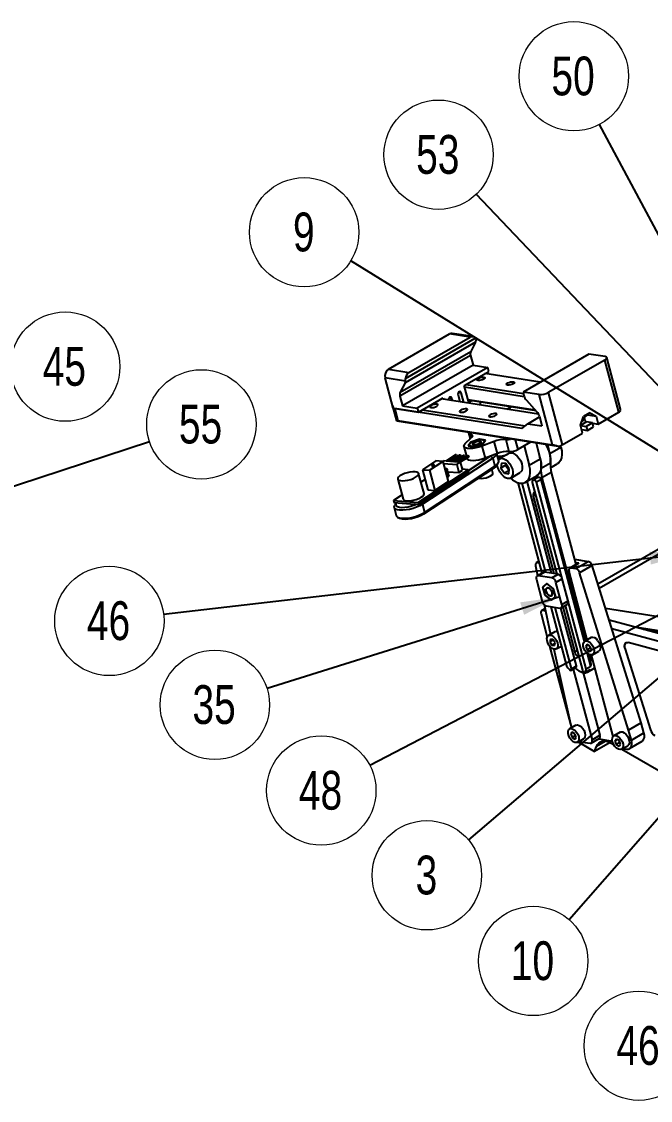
# Model space of a CAD drawing. Header units: millimetres. Extents: x 2 to 418, y 2 to 295.
# Drawn here: x 285.1 to 341.9, y 58 to 155.4 of the extents above; entities that cross this region are included whole.
import ezdxf

# ---------------------------------------------------------------- set-up
doc = ezdxf.new("R2010")
doc.units = ezdxf.units.MM
doc.styles.add('SLDTEXTSTYLE0', font='TXT', dxfattribs={"width": 0.75})
doc.dimstyles.new('SLDDIMSTYLE0', dxfattribs={"dimtxt": 0.18, "dimasz": 0.762, "dimexe": 0, "dimexo": 0.0625, "dimgap": 0, "dimtad": 0, "dimtih": 1, "dimtoh": 1, "dimdec": 0, "dimrnd": 1e-09, "dimzin": 0, "dimdsep": 46, "dimtxsty": 'Standard', "dimblk1": 'DOT', "dimblk2": 'DOT', "dimsah": 1, "dimcen": 0.09, "dimadec": 0, "dimazin": 0, "dimtfac": 0.762, "dimtdec": 0, "dimtofl": 0, "dimtmove": 0, "dimatfit": 3, "dimldrblk": 'DOT', "dimfxl": 1, "dimfrac": 2, "dimtolj": 1, "dimtzin": 0, "dimarcsym": 0})
doc.dimstyles.new('SLDDIMSTYLE1', dxfattribs={"dimtxt": 0.18, "dimasz": 3.556, "dimexe": 0, "dimexo": 0.0625, "dimgap": 0, "dimtad": 0, "dimtih": 1, "dimtoh": 1, "dimdec": 0, "dimrnd": 1e-09, "dimzin": 0, "dimdsep": 46, "dimtxsty": 'Standard', "dimsah": 1, "dimcen": 0.09, "dimadec": 0, "dimazin": 0, "dimtfac": 3.556, "dimtdec": 0, "dimtofl": 0, "dimtmove": 0, "dimatfit": 3, "dimfxl": 1, "dimfrac": 2, "dimtolj": 1, "dimtzin": 0, "dimarcsym": 0})

# ---------------------------------------------------------------- blocks, each defined once
blk = doc.blocks.new('SW_NOTE_44')
at = {"color": 0, "linetype": 'Continuous', "lineweight": 0}
blk.add_circle((4.467, 2.087), 4.931, dxfattribs=at)
at = {"color": 0, "linetype": 'Continuous', "lineweight": 0, "insert": (4.397, 3.864), "char_height": 3.5, "attachment_point": 2, "style": 'SLDTEXTSTYLE0'}
blk.add_mtext('45', dxfattribs=at)
blk = doc.blocks.new('SW_NOTE_45')
at = {"color": 0, "linetype": 'Continuous', "lineweight": 0}
blk.add_circle((4.685, 1.538), 4.931, dxfattribs=at)
at = {"color": 0, "linetype": 'Continuous', "lineweight": 0, "insert": (4.614, 3.315), "char_height": 3.5, "attachment_point": 2, "style": 'SLDTEXTSTYLE0'}
blk.add_mtext('55', dxfattribs=at)
blk = doc.blocks.new('SW_NOTE_51')
at = {"color": 0, "linetype": 'Continuous', "lineweight": 0}
blk.add_circle((-2.324, 4.349), 4.931, dxfattribs=at)
at = {"color": 0, "linetype": 'Continuous', "lineweight": 0, "insert": (-2.394, 6.125), "char_height": 3.5, "attachment_point": 2, "style": 'SLDTEXTSTYLE0'}
blk.add_mtext('50', dxfattribs=at)
blk = doc.blocks.new('SW_NOTE_53')
at = {"color": 0, "linetype": 'Continuous', "lineweight": 0}
blk.add_circle((-3.397, 3.574), 4.931, dxfattribs=at)
at = {"color": 0, "linetype": 'Continuous', "lineweight": 0, "insert": (-3.467, 5.351), "char_height": 3.5, "attachment_point": 2, "style": 'SLDTEXTSTYLE0'}
blk.add_mtext('53', dxfattribs=at)
blk = doc.blocks.new('SW_NOTE_54')
at = {"color": 0, "linetype": 'Continuous', "lineweight": 0}
blk.add_circle((-3.752, -3.199), 4.931, dxfattribs=at)
at = {"color": 0, "linetype": 'Continuous', "lineweight": 0, "insert": (-3.788, -1.422), "char_height": 3.5, "attachment_point": 2, "style": 'SLDTEXTSTYLE0'}
blk.add_mtext('3', dxfattribs=at)
blk = doc.blocks.new('SW_NOTE_55')
at = {"color": 0, "linetype": 'Continuous', "lineweight": 0}
blk.add_circle((-4.376, -2.273), 4.931, dxfattribs=at)
at = {"color": 0, "linetype": 'Continuous', "lineweight": 0, "insert": (-4.446, -0.496), "char_height": 3.5, "attachment_point": 2, "style": 'SLDTEXTSTYLE0'}
blk.add_mtext('48', dxfattribs=at)
blk = doc.blocks.new('SW_NOTE_59')
at = {"color": 0, "linetype": 'Continuous', "lineweight": 0}
blk.add_circle((-4.195, 2.592), 4.931, dxfattribs=at)
at = {"color": 0, "linetype": 'Continuous', "lineweight": 0, "insert": (-4.23, 4.368), "char_height": 3.5, "attachment_point": 2, "style": 'SLDTEXTSTYLE0'}
blk.add_mtext('9', dxfattribs=at)
blk = doc.blocks.new('_Dot')
at = {"color": 0, "linetype": 'ByBlock', "lineweight": -2}
blk.add_line((-0.5, 0), (-1, 0), dxfattribs=at)
at = {"color": 0, "linetype": 'ByBlock', "const_width": 0.5}
blk.add_lwpolyline([(-0.25, 0, 1), (0.25, 0, 1)], format="xyb", close=True, dxfattribs=at)
blk = doc.blocks.new('SW_NOTE_60')
at = {"color": 0, "linetype": 'Continuous', "lineweight": 0}
blk.add_circle((-4.898, -0.569), 4.931, dxfattribs=at)
at = {"color": 0, "linetype": 'Continuous', "lineweight": 0, "insert": (-4.968, 1.207), "char_height": 3.5, "attachment_point": 2, "style": 'SLDTEXTSTYLE0'}
blk.add_mtext('46', dxfattribs=at)
blk = doc.blocks.new('SW_NOTE_61')
at = {"color": 0, "linetype": 'Continuous', "lineweight": 0}
blk.add_circle((-3.247, -3.71), 4.931, dxfattribs=at)
at = {"color": 0, "linetype": 'Continuous', "lineweight": 0, "insert": (-3.318, -1.934), "char_height": 3.5, "attachment_point": 2, "style": 'SLDTEXTSTYLE0'}
blk.add_mtext('10', dxfattribs=at)
blk = doc.blocks.new('SW_NOTE_64')
at = {"color": 0, "linetype": 'Continuous', "lineweight": 0}
blk.add_circle((-3.493, -3.48), 4.931, dxfattribs=at)
at = {"color": 0, "linetype": 'Continuous', "lineweight": 0, "insert": (-3.563, -1.704), "char_height": 3.5, "attachment_point": 2, "style": 'SLDTEXTSTYLE0'}
blk.add_mtext('46', dxfattribs=at)
blk = doc.blocks.new('SW_NOTE_68')
at = {"color": 0, "linetype": 'Continuous', "lineweight": 0}
blk.add_circle((-4.705, -1.475), 4.931, dxfattribs=at)
at = {"color": 0, "linetype": 'Continuous', "lineweight": 0, "insert": (-4.775, 0.302), "char_height": 3.5, "attachment_point": 2, "style": 'SLDTEXTSTYLE0'}
blk.add_mtext('35', dxfattribs=at)

msp = doc.modelspace()

# ---------------------------------------------------------------- linework, layer by layer
at = {"color": 7, "linetype": 'Continuous', "lineweight": 25}
for p, q in [((318.212, 124.012), (323.728, 127.196)), ((319.772, 123.178), (326.059, 126.808)), ((320.073, 123.72), (325.588, 126.904)), ((325.588, 126.904), (323.728, 127.196)), ((325.826, 126.952), (323.966, 127.244)), ((319.276, 121.948), (325.64, 125.622)), ((326.083, 126.463), (319.719, 122.79)), ((326.083, 126.463), (325.64, 125.622)), ((325.626, 125.255), (319.262, 121.582)), ((325.626, 125.255), (325.856, 124.393)), ((336.299, 125.378), (330.359, 121.949)), ((337.735, 124.841), (332.644, 121.902)), ((337.761, 125.149), (336.299, 125.378)), ((338.993, 120.125), (337.735, 124.841)), ((339.156, 120.409), (337.916, 125.058)), ((318.212, 124.012), (320.073, 123.72)), ((325.856, 124.393), (319.492, 120.719)), ((327.185, 124.184), (320.821, 120.51)), ((325.054, 122.535), (327.282, 123.821)), ((325.856, 124.393), (327.185, 124.184)), ((331.897, 122.837), (326.928, 123.617)), ((327.282, 123.821), (327.185, 124.184)), ((318.659, 120.502), (317.933, 123.223)), ((319.758, 122.936), (317.933, 123.223)), ((319.719, 122.79), (319.276, 121.948)), ((325.231, 122.637), (330.392, 121.827)), ((324.499, 121.712), (324.672, 121.064)), ((325.012, 121.01), (324.782, 121.876)), ((325.461, 121.012), (325.054, 122.535)), ((330.475, 121.537), (325.095, 122.381)), ((331.821, 121.72), (330.359, 121.949)), ((330.359, 121.949), (330.444, 121.63)), ((333.03, 117.185), (331.821, 121.72)), ((332.644, 121.902), (333.901, 117.186)), ((318.584, 120.781), (318.582, 120.774)), ((318.582, 120.774), (318.586, 120.773)), ((319.262, 121.582), (319.492, 120.719)), ((319.492, 120.719), (320.821, 120.51)), ((320.918, 120.147), (323.145, 121.433)), ((331.761, 119.951), (322.968, 121.331)), ((323.145, 121.433), (323.181, 121.298)), ((323.99, 121.171), (323.933, 121.386)), ((325.386, 121.293), (331.459, 120.339)), ((331.532, 120.258), (325.405, 121.22)), ((325.732, 121.168), (325.461, 121.012)), ((330.663, 121.227), (331.614, 120.167)), ((318.6, 120.669), (318.952, 119.351)), ((318.659, 120.502), (320.918, 120.147)), ((318.786, 120.464), (319.076, 119.376)), ((330.251, 118.664), (318.786, 120.464)), ((320.821, 120.51), (320.918, 120.147)), ((321.271, 120.351), (330.541, 118.896)), ((328.923, 120.396), (329.292, 120.61)), ((331.833, 119.764), (332.063, 118.901)), ((335.546, 118.973), (335.826, 119.762)), ((336.391, 120.089), (335.826, 119.762)), ((335.922, 119.691), (336.391, 120.089)), ((336.182, 119.911), (336.961, 119.789)), ((336.391, 120.089), (336.961, 119.789)), ((336.961, 119.789), (337.154, 119.064)), ((337.154, 119.064), (338.993, 120.125)), ((333.517, 117.039), (318.969, 119.323)), ((319.076, 119.376), (333.03, 117.185)), ((330.251, 118.664), (330.796, 119.1)), ((330.796, 119.1), (331.848, 119.707)), ((330.796, 119.1), (332.063, 118.901)), ((335.74, 118.247), (335.546, 118.973)), ((335.556, 118.935), (336.067, 118.855)), ((335.92, 119.467), (335.899, 119.546)), ((336.633, 119.182), (336.067, 118.855)), ((336.067, 118.855), (336.164, 118.492)), ((336.633, 119.182), (336.102, 119.265)), ((336.164, 118.492), (336.73, 118.819)), ((336.73, 118.819), (336.633, 119.182)), ((336.643, 119.144), (337.154, 119.064)), ((325.151, 117.304), (325.689, 117.827)), ((325.434, 118.27), (325.58, 117.721)), ((333.901, 117.186), (335.74, 118.247)), ((335.653, 118.572), (336.164, 118.492)), ((325.035, 117.048), (325.272, 116.158)), ((325.642, 117.444), (325.409, 117.107)), ((325.409, 117.107), (325.961, 117.02)), ((325.431, 117.114), (325.657, 117.442)), ((325.968, 117.03), (325.431, 117.114)), ((325.434, 117.103), (325.431, 117.114)), ((326.427, 117.695), (325.642, 117.444)), ((325.646, 117.427), (325.642, 117.444)), ((325.657, 117.442), (326.421, 117.685)), ((325.961, 117.02), (326.747, 117.271)), ((326.731, 117.273), (325.968, 117.03)), ((325.97, 117.023), (325.968, 117.03)), ((326.421, 117.685), (326.958, 117.601)), ((326.98, 117.608), (326.427, 117.695)), ((326.43, 117.684), (326.427, 117.695)), ((327.761, 117.502), (326.646, 117.07)), ((326.646, 117.07), (326.936, 115.981)), ((326.958, 117.601), (326.731, 117.273)), ((326.733, 117.267), (326.731, 117.273)), ((326.747, 117.271), (326.98, 117.608)), ((326.962, 117.583), (326.958, 117.601)), ((328.051, 116.413), (327.761, 117.502)), ((328.804, 117.675), (329.094, 116.587)), ((331.029, 117.429), (329.892, 116.773)), ((330.458, 117.099), (330.925, 115.345)), ((331.533, 117.35), (331.915, 115.917)), ((332.792, 116.423), (332.589, 117.184)), ((332.792, 116.423), (333.782, 116.995)), ((333.75, 117.113), (333.782, 116.995)), ((327.634, 115.996), (321.288, 111.828)), ((324.267, 116.314), (323.379, 115.73)), ((324.341, 116.308), (323.452, 115.724)), ((324.365, 116.217), (323.596, 115.712)), ((324.634, 116.283), (323.746, 115.699)), ((324.708, 116.277), (323.819, 115.693)), ((324.732, 116.186), (323.963, 115.681)), ((325.001, 116.252), (324.113, 115.669)), ((325.075, 116.246), (324.186, 115.663)), ((324.267, 116.314), (324.341, 116.308)), ((325.099, 116.155), (324.33, 115.65)), ((324.341, 116.308), (324.365, 116.217)), ((325.267, 116.177), (324.451, 115.64)), ((325.368, 116.221), (324.48, 115.638)), ((325.442, 116.215), (324.553, 115.632)), ((324.634, 116.283), (324.708, 116.277)), ((325.466, 116.125), (324.697, 115.62)), ((324.708, 116.277), (324.732, 116.186)), ((325.001, 116.252), (325.075, 116.246)), ((325.075, 116.246), (325.099, 116.155)), ((325.309, 116.021), (325.325, 115.96)), ((325.368, 116.221), (325.442, 116.215)), ((325.429, 114.87), (327.389, 116.157)), ((325.442, 116.215), (325.466, 116.125)), ((328.051, 116.413), (326.936, 115.981)), ((327.634, 115.996), (327.827, 115.27)), ((328.176, 115.749), (328.003, 116.395)), ((328.226, 115.917), (328.16, 116.165)), ((329.096, 116.42), (328.248, 115.93)), ((330.925, 115.345), (331.915, 115.917)), ((320.916, 111.994), (325.409, 114.945)), ((322.498, 115.74), (321.292, 114.948)), ((321.292, 114.948), (321.776, 113.134)), ((321.292, 114.948), (321.923, 114.895)), ((327.729, 115.101), (321.383, 110.933)), ((321.481, 111.102), (327.827, 115.27)), ((321.923, 114.895), (323.129, 115.687)), ((321.923, 114.895), (322.407, 113.081)), ((322.14, 115.374), (322.188, 115.193)), ((322.367, 115.241), (322.319, 115.422)), ((323.129, 115.687), (322.498, 115.74)), ((323.129, 115.687), (323.613, 113.873)), ((323.232, 115.743), (323.132, 115.677)), ((323.176, 115.512), (324.383, 115.411)), ((323.379, 115.73), (323.232, 115.743)), ((323.467, 114.855), (323.37, 114.784)), ((323.746, 115.699), (323.452, 115.724)), ((323.666, 114.428), (323.521, 114.972)), ((324.113, 115.669), (323.819, 115.693)), ((324.48, 115.638), (324.186, 115.663)), ((324.383, 115.411), (324.7, 115.619)), ((324.383, 115.411), (324.576, 114.686)), ((324.7, 115.619), (324.553, 115.632)), ((324.576, 114.686), (324.893, 114.894)), ((324.7, 115.619), (324.893, 114.894)), ((325.409, 114.945), (324.868, 114.99)), ((325.409, 114.945), (325.458, 114.763)), ((327.644, 114.636), (327.551, 114.984)), ((327.827, 115.27), (327.729, 115.101)), ((327.985, 115.333), (328.123, 115.538)), ((328.424, 115.538), (328.371, 115.101)), ((328.795, 115.346), (328.371, 115.101)), ((328.371, 115.101), (328.695, 114.627)), ((328.801, 115.501), (328.424, 115.538)), ((329.105, 114.864), (328.695, 114.627)), ((328.812, 115.485), (328.795, 115.346)), ((328.795, 115.346), (329.108, 114.888)), ((329.125, 115.027), (328.801, 115.501)), ((329.072, 114.59), (329.125, 115.027)), ((331.997, 115.073), (332.846, 115.563)), ((332.839, 115.117), (333.453, 115.471)), ((319.07, 114.11), (319.554, 112.296)), ((321.429, 112.796), (320.945, 114.61)), ((320.965, 111.812), (325.458, 114.763)), ((321.529, 114.059), (321.157, 113.815)), ((323.612, 114.311), (323.515, 114.239)), ((323.575, 114.769), (324.576, 114.686)), ((328.695, 114.627), (329.072, 114.59)), ((329.248, 114.198), (330.096, 114.688)), ((330.596, 113.822), (331.586, 114.393)), ((332.944, 105.604), (330.731, 113.9)), ((331.319, 114.01), (331.229, 113.958)), ((331.763, 114.269), (331.339, 114.024)), ((331.996, 114.075), (331.572, 113.83)), ((335.896, 99.449), (331.996, 114.075)), ((332.914, 114.711), (332.065, 114.221)), ((332.065, 114.221), (335.989, 99.507)), ((332.914, 114.711), (335.131, 106.396)), ((321.776, 113.134), (322.407, 113.081)), ((322.407, 113.081), (323.613, 113.873)), ((329.89, 113.787), (332.069, 105.615)), ((332.433, 105.684), (330.287, 113.73)), ((331.196, 113.806), (333.403, 105.531)), ((336.064, 96.983), (331.572, 113.83)), ((319.448, 112.693), (318.67, 112.182)), ((318.67, 112.182), (320.916, 111.994)), ((318.67, 112.182), (318.719, 112.001)), ((318.719, 112.001), (320.965, 111.812)), ((318.928, 111.949), (318.79, 111.744)), ((320.916, 111.994), (320.965, 111.812)), ((331.282, 112.551), (333.143, 105.572)), ((318.737, 111.533), (318.931, 110.808)), ((321.288, 111.828), (321.481, 111.102)), ((321.383, 110.933), (321.481, 111.102)), ((319.081, 110.651), (319.303, 110.542)), ((337.117, 104.642), (347.327, 110.536)), ((337.233, 104.27), (346.52, 109.631)), ((331.485, 106.27), (331.68, 105.39)), ((331.784, 106.683), (331.556, 106.552)), ((331.66, 106.568), (331.822, 106.543)), ((335.286, 106.485), (334.579, 106.077)), ((335.39, 106.502), (334.682, 106.093)), ((334.682, 106.093), (335.114, 106.026)), ((335.004, 106.874), (336.245, 106.679)), ((335.39, 106.502), (335.091, 106.549)), ((335.114, 106.026), (336.245, 106.679)), ((336.601, 106.298), (335.47, 105.645)), ((341.021, 92.113), (336.601, 106.298)), ((332.197, 105.688), (331.631, 105.362)), ((332.3, 105.705), (331.734, 105.378)), ((332.97, 105.184), (331.734, 105.378)), ((333.536, 105.511), (332.3, 105.705)), ((332.97, 105.184), (333.536, 105.511)), ((336.158, 99.604), (334.513, 105.772)), ((339.89, 91.46), (335.47, 105.645)), ((331.565, 105.057), (332.097, 103.062)), ((332.514, 104.675), (332.136, 104.373)), ((332.251, 104.439), (332.136, 104.373)), ((332.136, 104.373), (332.337, 103.619)), ((332.152, 104.36), (332.519, 104.654)), ((332.347, 103.627), (332.152, 104.36)), ((333.093, 104.223), (332.514, 104.675)), ((332.532, 104.661), (332.519, 104.654)), ((332.519, 104.654), (333.082, 104.214)), ((333.093, 104.221), (333.082, 104.214)), ((333.082, 104.214), (333.278, 103.481)), ((333.294, 103.469), (333.093, 104.223)), ((333.898, 105.106), (333.333, 104.78)), ((333.865, 102.784), (333.333, 104.78)), ((334.43, 103.111), (333.898, 105.106)), ((332.349, 103.626), (332.337, 103.619)), ((332.337, 103.619), (332.916, 103.167)), ((332.91, 103.188), (332.347, 103.627)), ((333.278, 103.481), (332.91, 103.188)), ((333.025, 103.254), (332.91, 103.188)), ((332.916, 103.167), (333.294, 103.469)), ((333.289, 103.487), (333.278, 103.481)), ((332.34, 102.401), (332.055, 102.237)), ((332.386, 102.193), (332.182, 102.248)), ((332.257, 102.779), (332.85, 100.094)), ((332.46, 102.657), (333.696, 102.463)), ((332.875, 102.592), (334.297, 97.26)), ((334.748, 97.003), (333.274, 102.529)), ((335.172, 97.248), (333.779, 102.47)), ((333.799, 102.48), (334.364, 102.806)), ((333.865, 102.784), (334.43, 103.111)), ((333.945, 102.564), (335.031, 98.494)), ((334.161, 102.689), (335.718, 96.851)), ((343.504, 101.538), (337.805, 102.433)), ((331.989, 101.932), (332.547, 99.841)), ((344.947, 99.546), (338.137, 101.37)), ((333.229, 100.313), (332.663, 99.986)), ((344.098, 99.056), (338.38, 100.587)), ((340.258, 100.802), (344.44, 100.145)), ((341.198, 100.55), (344.469, 100.036)), ((332.831, 99.674), (332.78, 99.427)), ((333.08, 99.6), (332.78, 99.427)), ((332.78, 99.427), (332.962, 99.132)), ((333.063, 99.628), (332.831, 99.674)), ((333.237, 99.291), (332.962, 99.132)), ((333.246, 99.333), (333.063, 99.628)), ((333.195, 99.086), (333.246, 99.333)), ((336.497, 99.8), (335.931, 99.473)), ((344.281, 98.161), (339.836, 99.352)), ((332.762, 99.032), (334.729, 91.657)), ((332.962, 99.132), (333.195, 99.086)), ((333.147, 98.752), (334.574, 92.294)), ((333.363, 98.774), (333.823, 99.039)), ((336.157, 99.183), (336.036, 99.007)), ((336.249, 99.13), (336.036, 99.007)), ((336.036, 99.007), (336.16, 98.691)), ((336.402, 99.043), (336.157, 99.183)), ((336.47, 98.87), (336.16, 98.691)), ((336.16, 98.691), (336.405, 98.551)), ((336.489, 97.228), (336.187, 98.36)), ((336.526, 98.727), (336.402, 99.043)), ((336.405, 98.551), (336.526, 98.727)), ((336.631, 98.261), (337.197, 98.587)), ((339.559, 98.844), (339.557, 98.843)), ((339.557, 98.843), (341.852, 91.479)), ((339.559, 98.844), (341.854, 91.48)), ((336.317, 98.276), (336.434, 97.839)), ((338.485, 90.88), (336.525, 98.229)), ((334.715, 96.851), (335.139, 97.095)), ((334.748, 97.003), (335.172, 97.248)), ((334.892, 96.953), (336.589, 90.588)), ((335.792, 96.636), (337.296, 90.996)), ((335.951, 96.657), (336.375, 96.901)), ((335.979, 96.688), (336.404, 96.933)), ((336.064, 96.983), (336.489, 97.228)), ((336.187, 96.696), (336.834, 97.07)), ((335.131, 91.889), (334.565, 91.563)), ((334.574, 92.294), (334.742, 91.665)), ((341.021, 92.113), (339.89, 91.46)), ((341.263, 91.206), (341.021, 92.113)), ((334.802, 91.273), (334.67, 91.11)), ((334.874, 91.227), (334.67, 91.11)), ((334.67, 91.11), (334.783, 90.794)), ((335.098, 90.975), (334.783, 90.794)), ((334.783, 90.794), (335.028, 90.64)), ((335.046, 91.119), (334.802, 91.273)), ((335.028, 90.64), (335.16, 90.803)), ((335.16, 90.803), (335.046, 91.119)), ((335.265, 90.35), (335.83, 90.677)), ((336.523, 90.283), (337.23, 90.691)), ((336.589, 90.588), (337.296, 90.996)), ((337.186, 90.666), (338.421, 90.472)), ((339.117, 91.263), (338.552, 90.937)), ((338.78, 90.646), (338.657, 90.473)), ((338.868, 90.595), (338.657, 90.473)), ((339.025, 90.504), (338.78, 90.646)), ((340.132, 90.553), (339.89, 91.46)), ((340.132, 90.553), (341.263, 91.206)), ((341.852, 91.479), (341.854, 91.48)), ((335.322, 90.383), (336.822, 89.517)), ((335.722, 90.376), (336.42, 90.267)), ((338.233, 90.332), (336.822, 89.517)), ((336.822, 89.517), (336.998, 89.974)), ((338.327, 90.282), (338.533, 90.163)), ((338.657, 90.473), (338.778, 90.157)), ((339.089, 90.337), (338.778, 90.157)), ((338.778, 90.157), (339.023, 90.015)), ((339.023, 90.015), (339.147, 90.188)), ((339.147, 90.188), (339.025, 90.504)), ((339.252, 89.724), (339.817, 90.051)), ((339.272, 89.736), (344.21, 86.885)), ((339.385, 89.801), (339.709, 89.75)), ((339.967, 89.791), (341.099, 90.444))]:
    msp.add_line(p, q, dxfattribs=at)
at = {"color": 8, "linetype": 'Continuous', "lineweight": 25}
for p, q in [((324.53, 121.915), (324.782, 121.876)), ((323.682, 121.425), (323.933, 121.386)), ((336.102, 119.265), (335.553, 118.948)), ((335.67, 119.323), (335.92, 119.467)), ((335.899, 119.546), (335.711, 119.437)), ((335.769, 119.603), (335.922, 119.691)), ((325.667, 117.805), (325.566, 118.184)), ((329.66, 117.644), (329.892, 116.773)), ((327.448, 116.18), (327.634, 115.996)), ((331.317, 114.009), (331.233, 113.961)), ((321.288, 111.828), (321.168, 111.946)), ((331.498, 112.675), (331.282, 112.551)), ((331.794, 106.646), (331.66, 106.568)), ((332.352, 102.346), (332.182, 102.248)), ((335.246, 98.618), (335.031, 98.494)), ((336.434, 97.839), (336.603, 97.937)), ((337.843, 90.462), (336.998, 89.974))]:
    msp.add_line(p, q, dxfattribs=at)
at = {"color": 7, "linetype": 'Continuous', "lineweight": 25, "flags": 128}
for points in [[(337.735, 124.841), (337.81, 124.89), (337.867, 124.94), (337.904, 124.988), (337.918, 125.033), (337.911, 125.073), (337.881, 125.106), (337.83, 125.132), (337.761, 125.149)], [(326.818, 123.115), (326.7, 123.06), (326.561, 123.02), (326.425, 122.999), (326.311, 123.003), (326.237, 123.029), (326.214, 123.074), (326.245, 123.132), (326.327, 123.192), (326.446, 123.247), (326.584, 123.288), (326.72, 123.308), (326.834, 123.305), (326.908, 123.278), (326.931, 123.233), (326.9, 123.176), (326.818, 123.115)], [(329.476, 122.698), (329.358, 122.643), (329.219, 122.602), (329.083, 122.582), (328.969, 122.585), (328.895, 122.612), (328.872, 122.657), (328.903, 122.714), (328.985, 122.775), (329.103, 122.83), (329.242, 122.871), (329.378, 122.891), (329.492, 122.887), (329.566, 122.861), (329.589, 122.816), (329.558, 122.759), (329.476, 122.698)], [(324.782, 121.876), (324.752, 121.939), (324.706, 121.98), (324.65, 121.993), (324.592, 121.975), (324.541, 121.93), (324.506, 121.864), (324.491, 121.788), (324.499, 121.712)], [(322.576, 120.666), (322.657, 120.727), (322.689, 120.784), (322.666, 120.829), (322.592, 120.855), (322.478, 120.859), (322.341, 120.839), (322.203, 120.798), (322.084, 120.743), (322.003, 120.682), (321.971, 120.625), (321.994, 120.58), (322.068, 120.553), (322.182, 120.55), (322.319, 120.57), (322.457, 120.611), (322.576, 120.666)], [(323.933, 121.386), (323.904, 121.449), (323.857, 121.49), (323.801, 121.503), (323.743, 121.485), (323.693, 121.44), (323.657, 121.375), (323.642, 121.298), (323.65, 121.222)], [(325.234, 120.249), (325.315, 120.309), (325.347, 120.367), (325.324, 120.412), (325.249, 120.438), (325.135, 120.442), (324.999, 120.421), (324.861, 120.381), (324.742, 120.326), (324.661, 120.265), (324.629, 120.208), (324.652, 120.162), (324.726, 120.136), (324.84, 120.133), (324.977, 120.153), (325.115, 120.194), (325.234, 120.249)], [(327.892, 119.831), (327.973, 119.892), (328.005, 119.949), (327.982, 119.995), (327.907, 120.021), (327.793, 120.024), (327.657, 120.004), (327.519, 119.963), (327.4, 119.909), (327.318, 119.848), (327.287, 119.79), (327.31, 119.745), (327.384, 119.719), (327.498, 119.716), (327.635, 119.736), (327.773, 119.776), (327.892, 119.831)], [(325.434, 118.308), (325.433, 118.302), (325.436, 118.263), (325.46, 118.229), (325.504, 118.202), (325.566, 118.184)], [(325.566, 118.184), (325.648, 118.161), (325.712, 118.13), (325.758, 118.093), (325.784, 118.048), (325.79, 117.999), (325.776, 117.944), (325.742, 117.887), (325.689, 117.827)], [(326.646, 117.07), (326.375, 116.978), (326.093, 116.909), (325.816, 116.866), (325.562, 116.852), (325.346, 116.868), (325.179, 116.912), (325.071, 116.983), (325.03, 117.076), (325.057, 117.185), (325.151, 117.304)], [(325.806, 117.265), (325.837, 117.218), (325.923, 117.193), (326.05, 117.192), (326.199, 117.216), (326.347, 117.262), (326.472, 117.323), (326.555, 117.389), (326.582, 117.45), (326.551, 117.497), (326.465, 117.522), (326.338, 117.523), (326.19, 117.499), (326.041, 117.453), (325.916, 117.392), (325.834, 117.326), (325.806, 117.265)], [(326.082, 117.195), (325.948, 117.19), (325.852, 117.211), (325.808, 117.253), (325.823, 117.312), (325.894, 117.378), (326.011, 117.44), (326.156, 117.49), (326.306, 117.52), (326.44, 117.525), (326.536, 117.504), (326.58, 117.462), (326.566, 117.403), (326.495, 117.338), (326.378, 117.275), (326.233, 117.225), (326.082, 117.195)], [(333.782, 116.995), (333.851, 116.645), (333.866, 116.316), (333.827, 116.022), (333.735, 115.773), (333.593, 115.579), (333.453, 115.471)], [(326.936, 115.981), (326.665, 115.89), (326.383, 115.821), (326.107, 115.778), (325.853, 115.764), (325.636, 115.779), (325.469, 115.824), (325.362, 115.895), (325.325, 115.96)], [(328.062, 116.174), (328.19, 116.165), (328.396, 116.181), (328.619, 116.227), (328.835, 116.299), (329.021, 116.387), (329.156, 116.484), (329.226, 116.578), (329.228, 116.584)], [(328.15, 115.845), (328.274, 115.944), (328.433, 115.977), (328.615, 115.943), (328.808, 115.843), (328.996, 115.686), (329.165, 115.482), (329.304, 115.248), (329.401, 115)], [(329.096, 116.42), (329.122, 116.434), (329.281, 116.467), (329.464, 116.433), (329.656, 116.333), (329.844, 116.176), (330.014, 115.972), (330.152, 115.738), (330.249, 115.49)], [(331.915, 115.917), (331.984, 115.567), (331.999, 115.239), (331.96, 114.944), (331.868, 114.695), (331.727, 114.501), (331.586, 114.393)], [(322.288, 115.437), (322.258, 115.436), (322.223, 115.429), (322.189, 115.418), (322.161, 115.404), (322.144, 115.389), (322.139, 115.375), (322.149, 115.364), (322.17, 115.359), (322.201, 115.36), (322.236, 115.367), (322.27, 115.378), (322.298, 115.392), (322.315, 115.408), (322.319, 115.421), (322.31, 115.432), (322.288, 115.437)], [(322.188, 115.193), (322.197, 115.183), (322.219, 115.178), (322.249, 115.179), (322.284, 115.185), (322.318, 115.197), (322.346, 115.211), (322.363, 115.226), (322.368, 115.24), (322.367, 115.241)], [(323.296, 115.06), (323.419, 115.045), (323.504, 115.002), (323.52, 114.935), (323.467, 114.855)], [(324.858, 115.025), (324.884, 115.053), (324.9, 115.102), (324.867, 115.138), (324.825, 115.152)], [(327.985, 115.333), (327.899, 115.233), (327.729, 115.101)], [(327.827, 115.27), (328.011, 115.411), (328.131, 115.55), (328.181, 115.68), (328.176, 115.749)], [(329.401, 115), (329.45, 114.757), (329.447, 114.536), (329.392, 114.355), (329.289, 114.226), (329.146, 114.16), (328.973, 114.16), (328.784, 114.228), (328.592, 114.357), (328.412, 114.539), (328.257, 114.76), (328.138, 115.004), (328.064, 115.252), (328.042, 115.418)], [(330.08, 113.74), (330.33, 113.734), (330.552, 113.798), (330.737, 113.93), (330.878, 114.124), (330.97, 114.373), (331.009, 114.667), (330.994, 114.996), (330.925, 115.345)], [(330.249, 115.49), (330.298, 115.246), (330.295, 115.026), (330.24, 114.845), (330.137, 114.716), (330.096, 114.688)], [(320.623, 114.764), (320.408, 114.766), (320.164, 114.737), (319.908, 114.68), (319.659, 114.599), (319.436, 114.501), (319.255, 114.392), (319.131, 114.281), (319.071, 114.176), (319.081, 114.084), (319.159, 114.013), (319.301, 113.968), (319.495, 113.952), (319.727, 113.966), (319.98, 114.009), (320.234, 114.078), (320.472, 114.169), (320.676, 114.273), (320.83, 114.384), (320.923, 114.493), (320.948, 114.592), (320.904, 114.675), (320.793, 114.733), (320.623, 114.764)], [(323.666, 114.428), (323.666, 114.391), (323.612, 114.311)], [(326.361, 114.202), (326.437, 114.177), (326.603, 114.161), (326.809, 114.176), (327.032, 114.223), (327.248, 114.294), (327.434, 114.383), (327.569, 114.48), (327.639, 114.574), (327.644, 114.636)], [(331.572, 113.83), (331.555, 113.877), (331.531, 113.922), (331.5, 113.962), (331.466, 113.995), (331.43, 114.019), (331.394, 114.031), (331.361, 114.032), (331.334, 114.021)], [(331.763, 114.269), (331.786, 114.277), (331.818, 114.276), (331.854, 114.264), (331.89, 114.24), (331.925, 114.207), (331.955, 114.167), (331.979, 114.122), (331.996, 114.075)], [(318.951, 111.981), (318.91, 111.92), (318.877, 111.802), (318.917, 111.701), (319.028, 111.623), (319.204, 111.573), (319.434, 111.554), (319.705, 111.566), (320.001, 111.61), (320.305, 111.682), (320.6, 111.779), (320.732, 111.832)], [(319.554, 112.296), (319.565, 112.27), (319.643, 112.199), (319.785, 112.154), (319.978, 112.138), (320.21, 112.152), (320.463, 112.195), (320.718, 112.264), (320.956, 112.355), (321.16, 112.459), (321.314, 112.57), (321.407, 112.679), (321.432, 112.779), (321.429, 112.796)], [(331.438, 112.898), (331.362, 112.884), (331.292, 112.814), (331.264, 112.697), (331.282, 112.551)], [(321.288, 111.828), (321.048, 111.691), (320.766, 111.565), (320.454, 111.458), (320.129, 111.373), (319.807, 111.317), (319.504, 111.29), (319.235, 111.295), (319.014, 111.331), (318.851, 111.397), (318.756, 111.489), (318.732, 111.602), (318.782, 111.732), (318.79, 111.744)], [(318.931, 110.808), (318.949, 110.763), (319.045, 110.671), (319.207, 110.605), (319.428, 110.569), (319.697, 110.564), (320, 110.591), (320.322, 110.648), (320.647, 110.732), (320.959, 110.84), (321.242, 110.965), (321.481, 111.102)], [(321.383, 110.933), (321.158, 110.806), (320.89, 110.69), (320.596, 110.594), (320.292, 110.522), (319.995, 110.478), (319.724, 110.465), (319.494, 110.485), (319.319, 110.535), (319.303, 110.542)], [(331.66, 106.568), (331.612, 106.569), (331.569, 106.558), (331.532, 106.534), (331.504, 106.498), (331.485, 106.453), (331.475, 106.398), (331.475, 106.336), (331.485, 106.27)], [(334.682, 106.093), (334.632, 106.095), (334.588, 106.082), (334.551, 106.056), (334.523, 106.017), (334.504, 105.967), (334.497, 105.908), (334.5, 105.842), (334.513, 105.772)], [(331.734, 105.378), (331.684, 105.379), (331.64, 105.366), (331.603, 105.34), (331.575, 105.301), (331.556, 105.251), (331.548, 105.193), (331.551, 105.127), (331.565, 105.057)], [(332.454, 104.197), (332.432, 104.084), (332.453, 103.947), (332.515, 103.805), (332.606, 103.682), (332.715, 103.594), (332.823, 103.556), (332.915, 103.574), (332.976, 103.645), (332.998, 103.757), (332.976, 103.895), (332.915, 104.036), (332.823, 104.16), (332.715, 104.247), (332.607, 104.285), (332.515, 104.267), (332.454, 104.197)], [(332.618, 104.283), (332.727, 104.24), (332.834, 104.148), (332.923, 104.021), (332.981, 103.879), (332.997, 103.743), (332.971, 103.635), (332.906, 103.57), (332.812, 103.558), (332.703, 103.601), (332.595, 103.694), (332.506, 103.82), (332.449, 103.962), (332.432, 104.098), (332.459, 104.207), (332.524, 104.272), (332.618, 104.283)], [(332.182, 102.248), (332.127, 102.255), (332.078, 102.247), (332.036, 102.224), (332.004, 102.186), (331.982, 102.135), (331.972, 102.074), (331.975, 102.006), (331.989, 101.932)], [(333.696, 102.463), (333.746, 102.462), (333.79, 102.475), (333.827, 102.501), (333.855, 102.54), (333.874, 102.59), (333.881, 102.649), (333.878, 102.714), (333.865, 102.784)], [(333.115, 99.88), (333.267, 99.724), (333.391, 99.531), (333.474, 99.321), (333.507, 99.117), (333.487, 98.942), (333.415, 98.815), (333.3, 98.749), (333.153, 98.751), (332.992, 98.821), (332.832, 98.952), (332.692, 99.129), (332.587, 99.334), (332.528, 99.543), (332.522, 99.735), (332.568, 99.888), (332.663, 99.986), (332.796, 100.019), (332.952, 99.982), (333.115, 99.88)], [(336.526, 99.222), (336.652, 99.03), (336.739, 98.821), (336.775, 98.616), (336.758, 98.439), (336.689, 98.308), (336.576, 98.238), (336.431, 98.236), (336.27, 98.302), (336.11, 98.429), (335.968, 98.604), (335.861, 98.808), (335.798, 99.017), (335.789, 99.211), (335.832, 99.367), (335.924, 99.469), (336.055, 99.506), (336.21, 99.473), (336.373, 99.375), (336.526, 99.222)], [(337.092, 99.548), (337.218, 99.357), (337.304, 99.147), (337.341, 98.943), (337.324, 98.766), (337.255, 98.635), (337.197, 98.587)], [(339.557, 98.843), (339.53, 98.959), (339.522, 99.069), (339.533, 99.167), (339.563, 99.248), (339.611, 99.31), (339.675, 99.349), (339.751, 99.363), (339.836, 99.352)], [(334.553, 96.912), (334.593, 96.875), (334.635, 96.85), (334.675, 96.841), (334.71, 96.848), (334.736, 96.87), (334.752, 96.905), (334.756, 96.951), (334.748, 97.003)], [(335.718, 96.851), (335.738, 96.797), (335.767, 96.746), (335.804, 96.702), (335.845, 96.67), (335.887, 96.651), (335.925, 96.648), (335.957, 96.661), (335.979, 96.688)], [(336.404, 96.933), (336.381, 96.906), (336.375, 96.901)], [(335.181, 91.285), (335.302, 91.09), (335.381, 90.879), (335.41, 90.678), (335.385, 90.506), (335.309, 90.383), (335.191, 90.323), (335.042, 90.331), (334.88, 90.406), (334.721, 90.542), (334.584, 90.722), (334.482, 90.928), (334.428, 91.137), (334.426, 91.326), (334.477, 91.475), (334.575, 91.568), (334.711, 91.595), (334.868, 91.553), (335.031, 91.445), (335.181, 91.285)], [(335.131, 91.889), (335.141, 91.895), (335.276, 91.922), (335.434, 91.879), (335.596, 91.772), (335.746, 91.612)], [(335.746, 91.612), (335.867, 91.416), (335.947, 91.206), (335.975, 91.004), (335.951, 90.833), (335.875, 90.71), (335.83, 90.677)], [(336.42, 90.267), (336.47, 90.265), (336.514, 90.278), (336.551, 90.305), (336.58, 90.343), (336.598, 90.393), (336.606, 90.452), (336.603, 90.518), (336.589, 90.588)], [(338.652, 89.981), (338.527, 90.173), (338.442, 90.383), (338.407, 90.587), (338.426, 90.763), (338.496, 90.892), (338.61, 90.961), (338.756, 90.961), (338.917, 90.893), (339.077, 90.764), (339.218, 90.588), (339.324, 90.384), (339.385, 90.174), (339.393, 89.982), (339.348, 89.827), (339.255, 89.726), (339.123, 89.692), (338.968, 89.726), (338.805, 89.826), (338.652, 89.981)], [(339.117, 91.263), (339.176, 91.287), (339.321, 91.288), (339.483, 91.219), (339.643, 91.09), (339.784, 90.914), (339.89, 90.71), (339.951, 90.501), (339.959, 90.308), (339.914, 90.153), (339.821, 90.053), (339.817, 90.051)], [(339.709, 89.75), (339.834, 89.747), (339.945, 89.779), (340.038, 89.845), (340.108, 89.942), (340.154, 90.067), (340.174, 90.214), (340.166, 90.378), (340.132, 90.553)], [(335.473, 90.471), (335.588, 90.414), (335.722, 90.376)], [(336.998, 89.974), (337.087, 90.15), (337.205, 90.29), (337.349, 90.393), (337.515, 90.454), (337.701, 90.474), (337.901, 90.451), (338.111, 90.387), (338.327, 90.282)]]:
    msp.add_lwpolyline(points, dxfattribs=at)
at = {"color": 7, "linetype": 'Continuous', "lineweight": 25}
for centre, radius, start, end in [((323.915, 126.888), 0.36, 81.83008, 121.23408), ((325.772, 126.602), 0.353, 35.61168, 121.39479), ((325.751, 126.629), 0.371, 333.507, 357.10467), ((326.12, 125.42), 0.521, 157.16991, 198.40314), ((318.628, 123.421), 0.722, 125.11521, 195.919), ((320.452, 123.154), 0.681, 123.86571, 177.98901), ((319.387, 122.955), 0.371, 333.507, 357.10467), ((319.756, 121.746), 0.521, 157.16991, 198.40314), ((331.933, 123.162), 1.447, 265.55855, 299.427), ((325.719, 121.059), 0.805, 339.7895, 358.95721), ((331.415, 121.897), 1.007, 195.37882, 221.73314), ((330.863, 119.497), 1.007, 15.37863, 41.73303), ((338.85, 120.45), 0.355, 293.6214, 335.71013), ((336.032, 119.6), 0.143, 140.01681, 201.97252), ((336.188, 119.525), 0.273, 192.09854, 251.63755), ((328.668, 115.275), 2.404, 86.77175, 112.16367), ((328.892, 118.98), 1.307, 266.14717, 284.43442), ((330.13, 115.772), 2.724, 355.5951, 31.77971), ((333.181, 118.491), 1.491, 283.04057, 298.90764), ((327.309, 116.639), 0.721, 296.8005, 339.53982), ((328.958, 114.186), 2.404, 86.77198, 112.16344), ((329.171, 118.064), 1.479, 267.00786, 299.18231), ((329.618, 115.319), 2.392, 354.09253, 22.05185), ((330.966, 115.853), 1.913, 347.30604, 17.34451), ((334.124, 114.814), 2.142, 173.06004, 196.07263), ((334.973, 115.304), 2.142, 173.06004, 196.07263), ((330.475, 115.52), 1.823, 226.92131, 257.48885), ((331.313, 113.86), 0.129, 128.48124, 204.70779), ((330.909, 114.62), 0.735, 296.19668, 305.35081), ((335.36, 106.353), 0.152, 78.84183, 119.15002), ((336.078, 106.166), 0.54, 14.15661, 71.90946), ((332.27, 105.556), 0.152, 78.84183, 119.15002), ((332.798, 104.665), 0.547, 12.09865, 71.63778), ((333.363, 104.991), 0.547, 12.09865, 71.63778), ((334.946, 105.513), 0.54, 14.15661, 71.90946), ((332.632, 103.176), 0.547, 192.09866, 251.63777), ((334.19, 103.003), 0.263, 311.51416, 24.11294), ((333.365, 100.059), 0.288, 66.55157, 118.33884), ((336.636, 99.298), 0.52, 28.73052, 105.49122), ((339.923, 99.032), 0.41, 132.22056, 207.38586), ((335.622, 98.626), 0.606, 192.62234, 247.88844), ((334.862, 97.39), 1.635, 354.30114, 15.94154), ((336.426, 98.56), 2.495, 211.39136, 221.33785), ((336.119, 98.027), 1.428, 222.79771, 257.07178), ((335.053, 97.194), 0.131, 311.24978, 24.37815), ((335.911, 97.17), 0.546, 258.22601, 334.30061), ((335.176, 97.079), 0.894, 334.03585, 353.78935), ((337.056, 90.888), 0.263, 311.51439, 24.11317), ((340.662, 90.937), 0.658, 311.51388, 24.1133), ((342.747, 91.746), 0.934, 196.6326, 237.17759)]:
    msp.add_arc(centre, radius, start, end, dxfattribs=at)
for centre, major_axis, ratio, start_param, end_param in [((319.065, 121.253), (0.322, 0.777), 0.469275, 2.413686, 2.804398), ((319.065, 121.253), (0.322, 0.777), 0.469275, 3.04633, 3.254755), ((338.691, 119.825), (0.322, 0.777), 0.469275, 5.555279, 5.733772), ((319.646, 119.076), (0.694, -0.288), 0.148285, 2.592179, 3.433248), ((333.6, 116.886), (0.694, -0.288), 0.148285, 1.751111, 2.592179)]:
    msp.add_ellipse(centre, major_axis=major_axis, ratio=ratio, start_param=start_param, end_param=end_param, dxfattribs=at)
for points, knots in [([(326.059, 126.808), (326.081, 126.773), (326.121, 126.71), (326.121, 126.64), (326.122, 126.61)], [0, 0, 0, 0, 0.5661405, 1, 1, 1, 1]), ([(319.758, 122.936), (319.76, 122.978), (319.764, 123.052), (319.769, 123.14), (319.772, 123.178)], [0, 0, 0, 0, 0.566145, 1, 1, 1, 1])]:
    msp.add_open_spline(points, degree=3, knots=knots, dxfattribs=at)

# ---------------------------------------------------------------- block references
at = {"color": 7, "linetype": 'Continuous', "lineweight": 0}
for name, p in [('SW_NOTE_51', (337.271, 146.098)), ('SW_NOTE_53', (326.139, 139.794)), ('SW_NOTE_59', (314.813, 133.779)), ('SW_NOTE_44', (284.589, 122.16)), ('SW_NOTE_45', (296.658, 117.501)), ('SW_NOTE_60', (297.941, 101.871)), ('SW_NOTE_68', (307.268, 95.209)), ('SW_NOTE_55', (316.54, 88.277)), ('SW_NOTE_54', (325.437, 81.555)), ('SW_NOTE_61', (334.533, 74.337)), ('SW_NOTE_64', (344.298, 66.458))]:
    msp.add_blockref(name, p, dxfattribs=at)

# ---------------------------------------------------------------- leaders
for points, dimstyle in [([(356.496, 110.119), (337.271, 146.098)], 'SLDDIMSTYLE1'), ([(355.482, 108.918), (326.139, 139.794)], 'SLDDIMSTYLE1'), ([(350.08, 111.99), (314.813, 133.779)], 'SLDDIMSTYLE0'), ([(254.265, 103.583), (296.658, 117.501)], 'SLDDIMSTYLE1'), ([(345.358, 107.38), (297.941, 101.871)], 'SLDDIMSTYLE1'), ([(354.032, 107.75), (316.54, 88.277)], 'SLDDIMSTYLE1'), ([(355.056, 106.805), (325.437, 81.555)], 'SLDDIMSTYLE1'), ([(333.677, 103.488), (307.268, 95.209)], 'SLDDIMSTYLE1'), ([(356.107, 98.988), (334.533, 74.337)], 'SLDDIMSTYLE0')]:
    msp.add_leader(points, dimstyle=dimstyle, dxfattribs=at)

doc.saveas('drawing.dxf')
